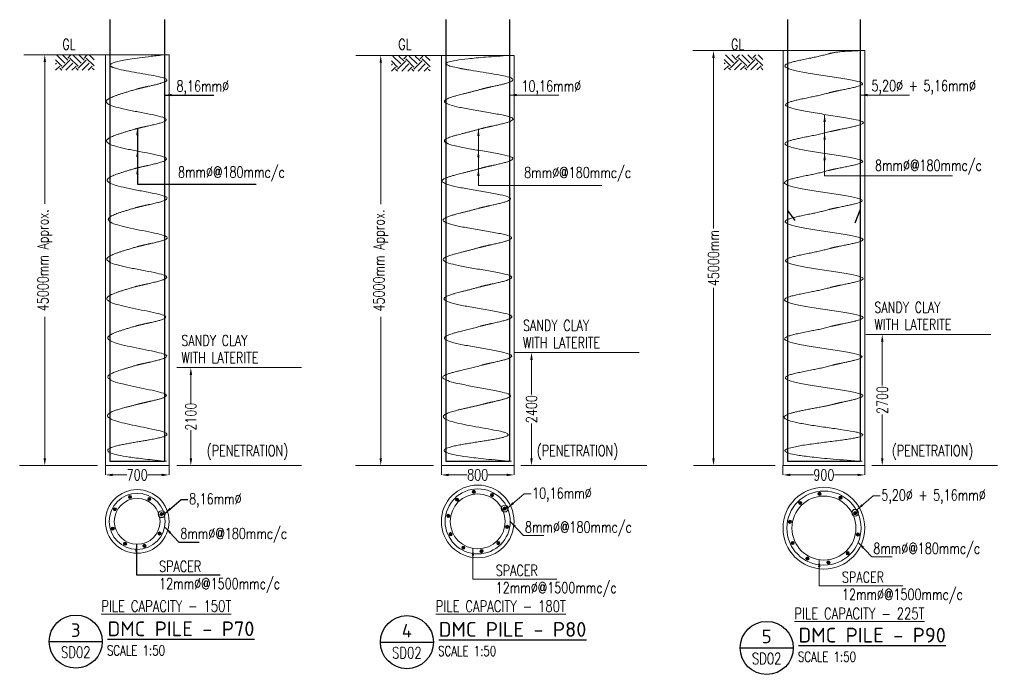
# Model space of a CAD drawing. Header units: millimetres. Extents: x -545754 to 527377, y 134623 to 1871324.
# Drawn here: x 448208 to 458965, y 201363 to 208570 of the extents above; entities that cross this region are included whole.
import ezdxf
from ezdxf.enums import TextEntityAlignment as Align

# ---------------------------------------------------------------- set-up
doc = ezdxf.new("R2010")
doc.units = ezdxf.units.MM
doc.header["$PDMODE"] = 35
doc.layers.get('Defpoints').update_dxf_attribs({"color": 252})
for name, color, linetype, lineweight in [('Geo Dim@30 Sec', 52, 'Continuous', 18), ('Geo Hatch', 86, 'Continuous', 5), ('Geo Rein Bar Main', 21, 'Continuous', 30), ('Geo Rein Bar StirrupS', 232, 'Continuous', 18), ('Geo Section Line', 84, 'Continuous', 13), ('Geo Text 100', 7, 'Continuous', 9), ('Geo-Rein Bar Main', 21, 'Continuous', 30), ('Geo-Rein Leader', 252, 'Continuous', 25), ('Geo-Sec Sml', 7, 'Continuous', 25), ('Geo-Section Line', 84, 'Continuous', 13), ('Geo-TEXT', 7, 'Continuous', 20)]:
    doc.layers.add(name, color=color, linetype=linetype, lineweight=lineweight)
doc.layers.add('GEO-TITTLE HEAD', color=7, linetype='Continuous')
doc.styles.add('Geo T Arial', font='arial.ttf', dxfattribs={"width": 0.75})
doc.styles.add('Geo Txt Narr', font='simplex8.shx')
doc.styles.add('ISCOPEUR', font='isocpeur.ttf')
doc.styles.add('simplex', font='simplex.shx', dxfattribs={"width": 0.75})
doc.styles.get("Standard").update_dxf_attribs({"font": 'arial.ttf'})
doc.dimstyles.new('Geo Dim 100', dxfattribs={"dimtxt": 250, "dimasz": 150, "dimexe": 11, "dimexo": 20, "dimgap": 0.1, "dimtad": 0, "dimdec": 0, "dimdsep": 46, "dimtxsty": 'simplex', "dimcen": 5, "dimdle": 11, "dimclrd": 8, "dimclre": 251, "dimclrt": 256, "dimadec": 0, "dimazin": 0, "dimtfac": 1, "dimtdec": 0, "dimtmove": 0, "dimatfit": 3, "dimfxl": 1, "dimlwd": 15, "dimlwe": 9, "dimarcsym": 0})
doc.dimstyles.new('Geo1-50 Dim 100', dxfattribs={"dimtxt": 120, "dimasz": 80, "dimexe": 0.11, "dimexo": 0.2, "dimgap": 0.1, "dimtad": 0, "dimdec": 0, "dimdsep": 46, "dimtxsty": 'simplex', "dimcen": 5, "dimdle": 11, "dimclrd": 252, "dimclre": 252, "dimclrt": 54, "dimadec": 0, "dimazin": 0, "dimtfac": 1, "dimtdec": 0, "dimtmove": 0, "dimatfit": 3, "dimfxl": 1, "dimlwd": -1, "dimlwe": -1, "dimarcsym": 0})

# ---------------------------------------------------------------- blocks, each defined once
blk = doc.blocks.new('GEO TITLE HEAD NAME')
at = {"layer": 'GEO-TITTLE HEAD'}
blk.add_line((-12.94, 0.02), (-1.27, 0.02), dxfattribs=at)
blk.add_circle((-7.1, 0.02), 5.84, dxfattribs=at)
at = {"layer": 'Geo-Sec Sml', "lineweight": 18, "ltscale": 0.1, "style": 'Geo T Arial'}
blk.add_attdef('WALL_SECTION', text='', height=3, dxfattribs=at).set_placement((-7.1, 3.52), align=Align.MIDDLE)
at = {"layer": 'Geo-Sec Sml', "color": 84, "style": 'Geo Txt Narr'}
blk.add_attdef('DRAWING-REF', text='', height=2.5, dxfattribs=at).set_placement((-7.1, -2.31), align=Align.MIDDLE)
at = {"layer": 'Geo-TEXT', "style": 'Geo T Arial'}
blk.add_attdef('%%ULAYOUT', (-0.1, 1.21), '', height=4, dxfattribs=at)
at = {"layer": 'Geo-TEXT'}
blk.add_attdef('SCALE', (-0.24, -3.03), '', height=2, dxfattribs=at)
blk = doc.blocks.new('*D136')
at = {"layer": 'Defpoints', "color": 0, "transparency": 16777216}
for p in [(449152, 203661), (449852, 203661), (449852, 203559)]:
    blk.add_point(p, dxfattribs=at)
at = {"layer": 'Geo Dim@30 Sec', "color": 252, "transparency": 16777216}
for p, q in [((449152, 203661), (449152, 203559)), ((449852, 203661), (449852, 203559))]:
    blk.add_line(p, q, dxfattribs=at)
at = {"layer": 'Geo Dim@30 Sec', "color": 252, "linetype": 'Continuous', "transparency": 16777216}
for p, q in [((449232, 203559), (449386, 203559)), ((449772, 203559), (449618, 203559))]:
    blk.add_line(p, q, dxfattribs=at)
at = {"layer": 'Geo Dim@30 Sec', "color": 252, "transparency": 16777216}
for points in [[(449232, 203572), (449232, 203545), (449152, 203559)], [(449772, 203572), (449772, 203545), (449852, 203559)]]:
    blk.add_solid(points, dxfattribs=at)
at = {"layer": 'Geo Dim@30 Sec', "color": 54, "transparency": 16777216, "insert": (449502, 203559), "char_height": 120, "attachment_point": 5, "style": 'simplex'}
blk.add_mtext('700', dxfattribs=at)
blk = doc.blocks.new('Rein Bar Crs')
at = {"layer": 'Geo-Rein Bar Main'}
h = blk.add_hatch(color=256, dxfattribs=at)
h.dxf.hatch_style = 1
h.paths.add_polyline_path([(-17, 0, 1), (17, 0, 1)])
at = {"layer": 'Geo-Rein Bar Main', "lineweight": 0}
blk.add_circle((0, 0), 16.8, dxfattribs=at)
blk = doc.blocks.new('*U124')
at = {"layer": 'Geo Rein Bar Main', "lineweight": 5, "xscale": 1.04887936894029, "yscale": 1.04887936894029, "zscale": 1.04887936894029}
blk.add_blockref('Rein Bar Crs', (0, 0), dxfattribs=at)
blk = doc.blocks.new('*U123')
at = {"layer": 'Geo Rein Bar Main', "color": 0, "linetype": 'ByBlock', "lineweight": -2}
for p, rotation in [((147467, -31709), 225), ((147680, -31731), 180), ((147300, -31844), 270.0000000000001), ((147815, -31898), 135), ((147278, -32057), 315), ((147792, -32111), 90.00000000000004), ((147626, -32246), 45.00000000000001)]:
    blk.add_blockref('*U124', p, dxfattribs=dict(at, rotation=rotation))
blk.add_blockref('*U124', (147413, -32223), dxfattribs=at)
blk = doc.blocks.new('*D133')
at = {"layer": 'Defpoints', "color": 0, "transparency": 16777216}
for p in [(448550, 208182), (448485, 203661), (448547, 203661)]:
    blk.add_point(p, dxfattribs=at)
at = {"layer": 'Geo Dim@30 Sec', "color": 252, "transparency": 16777216}
for p, q in [((448550, 208182), (448485, 208182)), ((448547, 203661), (448485, 203661))]:
    blk.add_line(p, q, dxfattribs=at)
at = {"layer": 'Geo Dim@30 Sec', "color": 252, "linetype": 'Continuous', "transparency": 16777216}
for p, q in [((448485, 208102), (448485, 206543)), ((448485, 203741), (448485, 205300))]:
    blk.add_line(p, q, dxfattribs=at)
at = {"layer": 'Geo Dim@30 Sec', "color": 252, "transparency": 16777216}
for points in [[(448472, 208102), (448499, 208102), (448485, 208182)], [(448472, 203741), (448499, 203741), (448485, 203661)]]:
    blk.add_solid(points, dxfattribs=at)
at = {"layer": 'Geo Dim@30 Sec', "color": 54, "transparency": 16777216, "insert": (448485, 205921), "char_height": 120, "attachment_point": 5, "rotation": 90, "style": 'simplex'}
blk.add_mtext('45000mm Approx.', dxfattribs=at)
blk = doc.blocks.new('*D134')
at = {"layer": 'Defpoints', "color": 0, "transparency": 16777216}
for p in [(449977, 204739), (450092, 204739), (449977, 203661)]:
    blk.add_point(p, dxfattribs=at)
at = {"layer": 'Geo Dim@30 Sec', "color": 252, "transparency": 16777216}
for p, q in [((449977, 204739), (450092, 204739)), ((449977, 203661), (450092, 203661))]:
    blk.add_line(p, q, dxfattribs=at)
at = {"layer": 'Geo Dim@30 Sec', "color": 252, "linetype": 'Continuous', "transparency": 16777216}
for p, q in [((450092, 204659), (450092, 204350)), ((450092, 203741), (450092, 204050))]:
    blk.add_line(p, q, dxfattribs=at)
at = {"layer": 'Geo Dim@30 Sec', "color": 252, "transparency": 16777216}
for points in [[(450079, 204659), (450106, 204659), (450092, 204739)], [(450079, 203741), (450106, 203741), (450092, 203661)]]:
    blk.add_solid(points, dxfattribs=at)
at = {"layer": 'Geo Dim@30 Sec', "color": 54, "transparency": 16777216, "insert": (450092, 204200), "char_height": 120, "attachment_point": 5, "rotation": 90, "style": 'simplex'}
blk.add_mtext('2100', dxfattribs=at)
blk = doc.blocks.new('*D137')
at = {"layer": 'Defpoints', "color": 0, "transparency": 16777216}
for p in [(456606, 203661), (457506, 203661), (457506, 203559)]:
    blk.add_point(p, dxfattribs=at)
at = {"layer": 'Geo Dim@30 Sec', "color": 252, "transparency": 16777216}
for p, q in [((456606, 203661), (456606, 203559)), ((457506, 203661), (457506, 203559))]:
    blk.add_line(p, q, dxfattribs=at)
at = {"layer": 'Geo Dim@30 Sec', "color": 252, "linetype": 'Continuous', "transparency": 16777216}
for p, q in [((456686, 203559), (456941, 203559)), ((457426, 203559), (457172, 203559))]:
    blk.add_line(p, q, dxfattribs=at)
at = {"layer": 'Geo Dim@30 Sec', "color": 252, "transparency": 16777216}
for points in [[(456686, 203572), (456686, 203545), (456606, 203559)], [(457426, 203572), (457426, 203545), (457506, 203559)]]:
    blk.add_solid(points, dxfattribs=at)
at = {"layer": 'Geo Dim@30 Sec', "color": 54, "transparency": 16777216, "insert": (457056, 203559), "char_height": 120, "attachment_point": 5, "style": 'simplex'}
blk.add_mtext('900', dxfattribs=at)
blk = doc.blocks.new('*U130')
at = {"layer": 'Geo Rein Bar Main', "lineweight": 5, "xscale": 1.048879368940291, "yscale": 1.048879368940291, "zscale": 1.048879368940291}
blk.add_blockref('Rein Bar Crs', (0, 0), dxfattribs=at)
blk = doc.blocks.new('*U129')
at = {"layer": 'Geo Rein Bar Main', "color": 0, "linetype": 'ByBlock', "lineweight": -2}
for p, rotation in [((147497, -31600), 216), ((147728, -31643), 180), ((147285, -31701), 252), ((147890, -31814), 144), ((147172, -31908), 288), ((147920, -32047), 108), ((147203, -32141), 324), ((147808, -32254), 72), ((147596, -32355), 36)]:
    blk.add_blockref('*U130', p, dxfattribs=dict(at, rotation=rotation))
blk.add_blockref('*U130', (147365, -32312), dxfattribs=at)
blk = doc.blocks.new('*D135')
at = {"layer": 'Defpoints', "color": 0, "transparency": 16777216}
for p in [(455903, 208228), (455842, 203661), (455903, 203661)]:
    blk.add_point(p, dxfattribs=at)
at = {"layer": 'Geo Dim@30 Sec', "color": 252, "transparency": 16777216}
for p, q in [((455903, 208228), (455841, 208228)), ((455903, 203661), (455841, 203661))]:
    blk.add_line(p, q, dxfattribs=at)
at = {"layer": 'Geo Dim@30 Sec', "color": 252, "linetype": 'Continuous', "transparency": 16777216}
for p, q in [((455842, 208148), (455842, 206270)), ((455842, 203741), (455842, 205619))]:
    blk.add_line(p, q, dxfattribs=at)
at = {"layer": 'Geo Dim@30 Sec', "color": 252, "transparency": 16777216}
for points in [[(455828, 208148), (455855, 208148), (455842, 208228)], [(455828, 203741), (455855, 203741), (455842, 203661)]]:
    blk.add_solid(points, dxfattribs=at)
at = {"layer": 'Geo Dim@30 Sec', "color": 54, "transparency": 16777216, "insert": (455842, 205944), "char_height": 120, "attachment_point": 5, "rotation": 90, "style": 'simplex'}
blk.add_mtext('45000mm', dxfattribs=at)
blk = doc.blocks.new('*D138')
at = {"layer": 'Defpoints', "color": 0, "transparency": 16777216}
for p in [(452848, 203661), (453648, 203661), (453648, 203559)]:
    blk.add_point(p, dxfattribs=at)
at = {"layer": 'Geo Dim@30 Sec', "color": 252, "transparency": 16777216}
for p, q in [((452848, 203661), (452848, 203559)), ((453648, 203661), (453648, 203559))]:
    blk.add_line(p, q, dxfattribs=at)
at = {"layer": 'Geo Dim@30 Sec', "color": 252, "linetype": 'Continuous', "transparency": 16777216}
for p, q in [((452928, 203559), (453132, 203559)), ((453568, 203559), (453363, 203559))]:
    blk.add_line(p, q, dxfattribs=at)
at = {"layer": 'Geo Dim@30 Sec', "color": 252, "transparency": 16777216}
for points in [[(452928, 203572), (452928, 203545), (452848, 203559)], [(453568, 203572), (453568, 203545), (453648, 203559)]]:
    blk.add_solid(points, dxfattribs=at)
at = {"layer": 'Geo Dim@30 Sec', "color": 54, "transparency": 16777216, "insert": (453248, 203559), "char_height": 120, "attachment_point": 5, "style": 'simplex'}
blk.add_mtext('800', dxfattribs=at)
blk = doc.blocks.new('*D139')
at = {"layer": 'Defpoints', "color": 0, "transparency": 16777216}
for p in [(453724, 204905), (453840, 204905), (453724, 203661)]:
    blk.add_point(p, dxfattribs=at)
at = {"layer": 'Geo Dim@30 Sec', "color": 252, "transparency": 16777216}
for p, q in [((453724, 204905), (453840, 204905)), ((453724, 203661), (453840, 203661))]:
    blk.add_line(p, q, dxfattribs=at)
at = {"layer": 'Geo Dim@30 Sec', "color": 252, "linetype": 'Continuous', "transparency": 16777216}
for p, q in [((453840, 204825), (453840, 204442)), ((453840, 203741), (453840, 204124))]:
    blk.add_line(p, q, dxfattribs=at)
at = {"layer": 'Geo Dim@30 Sec', "color": 252, "transparency": 16777216}
for points in [[(453826, 204825), (453853, 204825), (453840, 204905)], [(453826, 203741), (453853, 203741), (453840, 203661)]]:
    blk.add_solid(points, dxfattribs=at)
at = {"layer": 'Geo Dim@30 Sec', "color": 54, "transparency": 16777216, "insert": (453840, 204283), "char_height": 120, "attachment_point": 5, "rotation": 90, "style": 'simplex'}
blk.add_mtext('2400', dxfattribs=at)
blk = doc.blocks.new('*U127')
at = {"layer": 'Geo Rein Bar Main', "lineweight": 5, "xscale": 1.048879368940291, "yscale": 1.048879368940291, "zscale": 1.048879368940291}
blk.add_blockref('Rein Bar Crs', (0, 0), dxfattribs=at)
blk = doc.blocks.new('*U128')
at = {"layer": 'Geo Rein Bar Main', "color": 0, "linetype": 'ByBlock', "lineweight": -2}
for p, rotation in [((147504, -31651), 216), ((147320, -31739), 252), ((147704, -31688), 180), ((147844, -31836), 144), ((147223, -31917), 287.9999999999999), ((147870, -32038), 108), ((147249, -32119), 323.9999999999999), ((147773, -32216), 72.00000000000001), ((147589, -32304), 36.00000000000001)]:
    blk.add_blockref('*U127', p, dxfattribs=dict(at, rotation=rotation))
blk.add_blockref('*U127', (147389, -32267), dxfattribs=at)
blk = doc.blocks.new('*D131')
at = {"layer": 'Defpoints', "color": 0, "transparency": 16777216}
for p in [(452242, 208176), (452181, 203661), (452242, 203661)]:
    blk.add_point(p, dxfattribs=at)
at = {"layer": 'Geo Dim@30 Sec', "color": 252, "transparency": 16777216}
for p, q in [((452242, 208176), (452181, 208176)), ((452242, 203661), (452181, 203661))]:
    blk.add_line(p, q, dxfattribs=at)
at = {"layer": 'Geo Dim@30 Sec', "color": 252, "linetype": 'Continuous', "transparency": 16777216}
for p, q in [((452181, 208096), (452181, 206540)), ((452181, 203741), (452181, 205297))]:
    blk.add_line(p, q, dxfattribs=at)
at = {"layer": 'Geo Dim@30 Sec', "color": 252, "transparency": 16777216}
for points in [[(452168, 208096), (452194, 208096), (452181, 208176)], [(452168, 203741), (452194, 203741), (452181, 203661)]]:
    blk.add_solid(points, dxfattribs=at)
at = {"layer": 'Geo Dim@30 Sec', "color": 54, "transparency": 16777216, "insert": (452181, 205918), "char_height": 120, "attachment_point": 5, "rotation": 90, "style": 'simplex'}
blk.add_mtext('45000mm Approx.', dxfattribs=at)
blk = doc.blocks.new('*D132')
at = {"layer": 'Defpoints', "color": 0, "transparency": 16777216}
for p in [(457537, 205105), (457698, 205105), (457583, 203661)]:
    blk.add_point(p, dxfattribs=at)
at = {"layer": 'Geo Dim@30 Sec', "color": 252, "transparency": 16777216}
for p, q in [((457537, 205105), (457698, 205105)), ((457583, 203661), (457698, 203661))]:
    blk.add_line(p, q, dxfattribs=at)
at = {"layer": 'Geo Dim@30 Sec', "color": 252, "linetype": 'Continuous', "transparency": 16777216}
for p, q in [((457698, 205025), (457698, 204542)), ((457698, 203741), (457698, 204224))]:
    blk.add_line(p, q, dxfattribs=at)
at = {"layer": 'Geo Dim@30 Sec', "color": 252, "transparency": 16777216}
for points in [[(457685, 205025), (457712, 205025), (457698, 205105)], [(457685, 203741), (457712, 203741), (457698, 203661)]]:
    blk.add_solid(points, dxfattribs=at)
at = {"layer": 'Geo Dim@30 Sec', "color": 54, "transparency": 16777216, "insert": (457698, 204383), "char_height": 120, "attachment_point": 5, "rotation": 90, "style": 'simplex'}
blk.add_mtext('2700', dxfattribs=at)

msp = doc.modelspace()

# ---------------------------------------------------------------- hatches: boundary and pattern name
at = {"layer": 'Geo Hatch', "linetype": 'ByBlock', "ltscale": 50}
h = msp.add_hatch(dxfattribs=at)
h.set_pattern_fill('EARTH', color=256, scale=20, angle=45)
h.set_pattern_definition([(45, (-93668.71, 211379.35), (1e-14, 179.605122), [127, -127]), (45, (-93702.39, 211413.03), (1e-14, 179.605122), [127, -127]), (45, (-93736.06, 211446.7), (1e-14, 179.605122), [127, -127]), (135, (-93736.06, 211469.16), (-179.605122, 1e-14), [127, -127]), (135, (-93702.39, 211502.83), (-179.605122, 1e-14), [127, -127]), (135, (-93668.71, 211536.51), (-179.605122, 1e-14), [127, -127])])
h.paths.add_polyline_path([(448602.8, 208177.6), (449027.6, 208177.6), (449027.6, 208012.1), (448602.8, 208012.1)])
h = msp.add_hatch(dxfattribs=at)
h.set_pattern_fill('EARTH', color=256, scale=20, angle=45)
h.set_pattern_definition([(45, (-89973.04, 211370.19), (1e-14, 179.605122), [127, -127]), (45, (-90006.72, 211403.87), (1e-14, 179.605122), [127, -127]), (45, (-90040.4, 211437.54), (1e-14, 179.605122), [127, -127]), (135, (-90040.4, 211460), (-179.605122, 1e-14), [127, -127]), (135, (-90006.72, 211493.67), (-179.605122, 1e-14), [127, -127]), (135, (-89973.04, 211527.35), (-179.605122, 1e-14), [127, -127])])
h.paths.add_polyline_path([(452298.5, 208168.5), (452723.3, 208168.5), (452723.3, 208003), (452298.5, 208003)])
h = msp.add_hatch(dxfattribs=at)
h.set_pattern_fill('EARTH', color=256, scale=20, angle=45)
h.set_pattern_definition([(45, (-86312.32, 211382.48), (1e-14, 179.605122), [127, -127]), (45, (-86346, 211416.16), (1e-14, 179.605122), [127, -127]), (45, (-86379.67, 211449.83), (1e-14, 179.605122), [127, -127]), (135, (-86379.67, 211472.28), (-179.605122, 1e-14), [127, -127]), (135, (-86346, 211505.96), (-179.605122, 1e-14), [127, -127]), (135, (-86312.32, 211539.64), (-179.605122, 1e-14), [127, -127])])
h.paths.add_polyline_path([(455959.2, 208180.8), (456384, 208180.8), (456384, 208015.3), (455959.2, 208015.3)])

# ---------------------------------------------------------------- linework, layer by layer
at = {"layer": 'Geo Rein Bar Main'}
for p, q in [((449202, 208569.8, 0), (449202, 203710.8, 0)), ((449802, 208569.8, 0), (449802, 203710.8, 0)), ((452897.7, 208569.8, 0), (452897.7, 203710.8, 0)), ((453597.7, 208569.8, 0), (453597.7, 203710.8, 0)), ((456656.5, 208569.8, 0), (456656.5, 203710.8, 0)), ((457456.5, 208569.8, 0), (457456.5, 203710.8, 0)), ((456656.5, 206467.8, 0), (456735.7, 206360.1, 0)), ((457456.5, 206480.8, 0), (457397.7, 206329.9, 0)), ((449202, 203710.8, 0), (449802, 203710.8, 0)), ((452897.7, 203710.8, 0), (453597.7, 203710.8, 0)), ((456656.5, 203710.8, 0), (457456.5, 203710.8, 0))]:
    msp.add_line(p, q, dxfattribs=at)
at = {"layer": 'Geo Rein Bar Main', "color": 5, "lineweight": 20}
for centre, radius in [((453247.7, 203047.3, 0), 302.2), ((457056.5, 202973.4, 0), 352), ((449502, 203047.3, 0), 252)]:
    msp.add_circle(centre, radius, dxfattribs=at)
at = {"layer": 'Geo Rein Bar StirrupS'}
for centre, radius in [((449502, 203047.3, 0), 308), ((453247.7, 203047.3, 0), 358), ((457056.5, 202973.4, 0), 408)]:
    msp.add_circle(centre, radius, dxfattribs=at)
for points, knots in [([(449492.8, 207803.8, 0), (449608.4, 207834.2, 0), (449761, 207861.2, 0), (450112.9, 207940, 0), (448877.7, 208047.7, 0), (449074.3, 208101.5, 0), (449802, 208182.1, 0)], [0.5588752, 0.5588752, 0.5588752, 0.5588752, 0.5588752, 1, 1, 1.6842066, 1.6842066, 1.6842066, 1.6842066, 1.6842066]), ([(453286.8, 207803.3, 0), (453402.4, 207833.6, 0), (453555, 207860.7, 0), (453937.5, 207942.3, 0), (452710.7, 208057.8, 0), (452544.5, 208104.4, 0), (453597.7, 208175.8, 0)], [0.5588752, 0.5588752, 0.5588752, 0.5588752, 0.5588752, 1, 1, 1.6728824, 1.6728824, 1.6728824, 1.6728824, 1.6728824]), ([(457115.5, 207764.6, 0), (457236.9, 207794.2, 0), (457389.5, 207821.2, 0), (457889.8, 207899.1, 0), (455978, 208056.4, 0), (456777.4, 208091.1, 0), (457106.6, 208193.1, 0)], [0.5588752, 0.5588752, 0.5588752, 0.5588752, 0.5588752, 1, 1, 1.8154692, 1.8154692, 1.8154692, 1.8154692, 1.8154692]), ([(449470.9, 207363.1, 0), (449586.5, 207393.5, 0), (449739.2, 207420.5, 0), (450128.5, 207507.7, 0), (448820.4, 207630.3, 0), (449114, 207688, 0), (449492.8, 207803.8, 0)], [0.5588752, 0.5588752, 0.5588752, 0.5588752, 0.5588752, 1, 1, 1.8041125, 1.8041125, 1.8041125, 1.8041125, 1.8041125]), ([(453287.2, 207369.3, 0), (453402.8, 207399.7, 0), (453555.4, 207426.7, 0), (453982.1, 207517.7, 0), (452406.5, 207651, 0), (452915.2, 207694.4, 0), (453286.8, 207803.3, 0)], [0.5588752, 0.5588752, 0.5588752, 0.5588752, 0.5588752, 1, 1, 1.8014443, 1.8014443, 1.8014443, 1.8014443, 1.8014443]), ([(457124.5, 207336.2, 0), (457245.8, 207365.8, 0), (457398.5, 207392.8, 0), (457898.7, 207470.7, 0), (455987, 207628, 0), (456786.4, 207662.6, 0), (457115.5, 207764.6, 0)], [0.5588752, 0.5588752, 0.5588752, 0.5588752, 0.5588752, 1, 1, 1.8154692, 1.8154692, 1.8154692, 1.8154692, 1.8154692]), ([(449474, 206930, 0), (449589.6, 206960.4, 0), (449742.2, 206987.4, 0), (450127.4, 207073.7, 0), (448851.1, 207194.6, 0), (449103.4, 207252, 0), (449470.9, 207363.1, 0)], [0.5588752, 0.5588752, 0.5588752, 0.5588752, 0.5588752, 1, 1, 1.7908316, 1.7908316, 1.7908316, 1.7908316, 1.7908316]), ([(453285.4, 206934.8, 0), (453401.1, 206965.2, 0), (453553.7, 206992.2, 0), (453980.7, 207083.3, 0), (452401.9, 207216.6, 0), (452915.6, 207260, 0), (453287.2, 207369.3, 0)], [0.5588752, 0.5588752, 0.5588752, 0.5588752, 0.5588752, 1, 1, 1.802575, 1.802575, 1.802575, 1.802575, 1.802575]), ([(457101.9, 206907.7, 0), (457223.3, 206937.3, 0), (457375.9, 206964.3, 0), (457912.7, 207042.2, 0), (455982.1, 207199.5, 0), (456763.8, 207234.2, 0), (457124.5, 207336.2, 0)], [0.5588752, 0.5588752, 0.5588752, 0.5588752, 0.5588752, 1, 1, 1.8154692, 1.8154692, 1.8154692, 1.8154692, 1.8154692]), ([(449481.1, 206498.2, 0), (449596.7, 206528.5, 0), (449749.3, 206555.6, 0), (450133.8, 206641.6, 0), (448862.8, 206762.3, 0), (449108.4, 206819.6, 0), (449474, 206930, 0)], [0.5588752, 0.5588752, 0.5588752, 0.5588752, 0.5588752, 1, 1, 1.7886505, 1.7886505, 1.7886505, 1.7886505, 1.7886505]), ([(453260.1, 206493.1, 0), (453375.7, 206523.5, 0), (453528.4, 206550.5, 0), (453959.8, 206642.5, 0), (452343.6, 206777.7, 0), (452916.3, 206820.3, 0), (453285.5, 206934.8, 0)], [0.5588752, 0.5588752, 0.5588752, 0.5588752, 0.5588752, 1, 1, 1.8154692, 1.8154692, 1.8154692, 1.8154692, 1.8154692]), ([(457110.8, 206479.3, 0), (457232.2, 206508.8, 0), (457384.9, 206535.9, 0), (457885.1, 206613.7, 0), (455973.3, 206771, 0), (456772.8, 206805.7, 0), (457101.9, 206907.7, 0)], [0.5588752, 0.5588752, 0.5588752, 0.5588752, 0.5588752, 1, 1, 1.8154692, 1.8154692, 1.8154692, 1.8154692, 1.8154692]), ([(449497.6, 206069.1, 0), (449613.2, 206099.5, 0), (449765.9, 206126.5, 0), (450108.5, 206202.4, 0), (448888.5, 206332, 0), (449120.3, 206389.5, 0), (449481.1, 206498.2, 0)], [0.5588752, 0.5588752, 0.5588752, 0.5588752, 0.5588752, 1, 1, 1.7835275, 1.7835275, 1.7835275, 1.7835275, 1.7835275]), ([(453271.5, 206062.3, 0), (453387.1, 206092.7, 0), (453539.7, 206119.7, 0), (453964.4, 206210.3, 0), (452405.7, 206342.7, 0), (452888.5, 206386.4, 0), (453260.1, 206493.1, 0)], [0.5588752, 0.5588752, 0.5588752, 0.5588752, 0.5588752, 1, 1, 1.7955509, 1.7955509, 1.7955509, 1.7955509, 1.7955509]), ([(457119.8, 206050.8, 0), (457241.2, 206080.4, 0), (457393.8, 206107.4, 0), (457894.1, 206185.3, 0), (455982.3, 206342.6, 0), (456781.7, 206377.3, 0), (457110.8, 206479.3, 0)], [0.5588752, 0.5588752, 0.5588752, 0.5588752, 0.5588752, 1, 1, 1.8154692, 1.8154692, 1.8154692, 1.8154692, 1.8154692]), ([(449476.8, 205628.8, 0), (449592.4, 205659.2, 0), (449745.1, 205686.2, 0), (450134.4, 205773.4, 0), (448826.3, 205896, 0), (449119.9, 205953.6, 0), (449498.6, 206069.5, 0)], [0.5588752, 0.5588752, 0.5588752, 0.5588752, 0.5588752, 1, 1, 1.8041125, 1.8041125, 1.8041125, 1.8041125, 1.8041125]), ([(453272.6, 205628.6, 0), (453388.2, 205659, 0), (453540.8, 205686, 0), (453967.4, 205777, 0), (452392.9, 205910.1, 0), (452899.9, 205953.5, 0), (453271.5, 206062.3, 0)], [0.5588752, 0.5588752, 0.5588752, 0.5588752, 0.5588752, 1, 1, 1.8010649, 1.8010649, 1.8010649, 1.8010649, 1.8010649]), ([(457128.8, 205622.3, 0), (457250.1, 205651.9, 0), (457402.8, 205678.9, 0), (457886.9, 205756.8, 0), (455982.7, 205914.1, 0), (456790.7, 205948.8, 0), (457119.8, 206050.8, 0)], [0.5588752, 0.5588752, 0.5588752, 0.5588752, 0.5588752, 1, 1, 1.8154692, 1.8154692, 1.8154692, 1.8154692, 1.8154692]), ([(449481.4, 205196.2, 0), (449597, 205226.6, 0), (449749.7, 205253.6, 0), (450094.1, 205329.9, 0), (448859.4, 205460.4, 0), (449110, 205518, 0), (449476.8, 205628.8, 0)], [0.5588752, 0.5588752, 0.5588752, 0.5588752, 0.5588752, 1, 1, 1.7899811, 1.7899811, 1.7899811, 1.7899811, 1.7899811]), ([(453273.1, 205194.7, 0), (453388.7, 205225.1, 0), (453541.4, 205252.1, 0), (453968, 205343.1, 0), (452412.3, 205478.5, 0), (452902, 205519.8, 0), (453272.6, 205628.6, 0)], [0.5588752, 0.5588752, 0.5588752, 0.5588752, 0.5588752, 1, 1, 1.8013431, 1.8013431, 1.8013431, 1.8013431, 1.8013431]), ([(457137.7, 205193.9, 0), (457259.1, 205223.4, 0), (457411.7, 205250.5, 0), (457874, 205328.4, 0), (455952.1, 205485.7, 0), (456799.6, 205520.3, 0), (457128.8, 205622.3, 0)], [0.5588752, 0.5588752, 0.5588752, 0.5588752, 0.5588752, 1, 1, 1.8154692, 1.8154692, 1.8154692, 1.8154692, 1.8154692]), ([(449492.2, 204765.4, 0), (449607.8, 204795.8, 0), (449760.4, 204822.8, 0), (450104.1, 204899, 0), (448875.7, 205029.1, 0), (449118.2, 205086.6, 0), (449482.5, 205196.5, 0)], [0.5588752, 0.5588752, 0.5588752, 0.5588752, 0.5588752, 1, 1, 1.7872171, 1.7872171, 1.7872171, 1.7872171, 1.7872171]), ([(453287.9, 204765.4, 0), (453403.5, 204795.8, 0), (453556.1, 204822.8, 0), (453941.6, 204909.5, 0), (452391.4, 205052.3, 0), (452944, 205092.7, 0), (453273.1, 205194.7, 0)], [0.5588752, 0.5588752, 0.5588752, 0.5588752, 0.5588752, 1, 1, 1.8154692, 1.8154692, 1.8154692, 1.8154692, 1.8154692]), ([(457146.7, 204765.4, 0), (457268, 204795, 0), (457420.7, 204822, 0), (457821.4, 204899.9, 0), (455961.1, 205057.2, 0), (456808.6, 205091.9, 0), (457137.7, 205193.9, 0)], [0.5588752, 0.5588752, 0.5588752, 0.5588752, 0.5588752, 1, 1, 1.8154692, 1.8154692, 1.8154692, 1.8154692, 1.8154692]), ([(449506.9, 204336.1, 0), (449622.5, 204366.5, 0), (449775.2, 204393.6, 0), (450073.7, 204471.4, 0), (448833.1, 204605.8, 0), (449163.1, 204663.4, 0), (449492.2, 204765.4, 0)], [0.5588752, 0.5588752, 0.5588752, 0.5588752, 0.5588752, 1, 1, 1.8154692, 1.8154692, 1.8154692, 1.8154692, 1.8154692]), ([(453302.6, 204336.1, 0), (453418.2, 204366.5, 0), (453570.8, 204393.6, 0), (453881, 204471.4, 0), (452350.7, 204628.7, 0), (452958.7, 204663.4, 0), (453287.9, 204765.4, 0)], [0.5588752, 0.5588752, 0.5588752, 0.5588752, 0.5588752, 1, 1, 1.8154692, 1.8154692, 1.8154692, 1.8154692, 1.8154692]), ([(457161.4, 204336.1, 0), (457277, 204366.5, 0), (457429.6, 204393.6, 0), (457830.3, 204471.4, 0), (455970, 204628.7, 0), (456817.5, 204663.4, 0), (457146.7, 204765.4, 0)], [0.5588752, 0.5588752, 0.5588752, 0.5588752, 0.5588752, 1, 1, 1.8154692, 1.8154692, 1.8154692, 1.8154692, 1.8154692]), ([(449823.9, 203708.4, 0), (448501.3, 203830.5, 0), (449386.2, 203917.4, 0), (450557, 203989.5, 0), (448777.7, 204187.9, 0), (449224.4, 204258.7, 0), (449509.9, 204337, 0)], [0, 0, 0, 0, 0, 1, 1, 1.8100594, 1.8100594, 1.8100594, 1.8100594, 1.8100594]), ([(453619.6, 203708.4, 0), (452069.6, 203830.5, 0), (453181.9, 203917.4, 0), (454352.7, 203989.5, 0), (452359.8, 204187.9, 0), (453020.1, 204258.7, 0), (453305.6, 204337, 0)], [0, 0, 0, 0, 0, 1, 1, 1.8100594, 1.8100594, 1.8100594, 1.8100594, 1.8100594]), ([(457478.4, 203708.4, 0), (455654.6, 203830.5, 0), (457040.7, 203917.4, 0), (458402.7, 203989.5, 0), (455952.6, 204187.9, 0), (456878.9, 204258.7, 0), (457164.4, 204337, 0)], [0, 0, 0, 0, 0, 1, 1, 1.8100594, 1.8100594, 1.8100594, 1.8100594, 1.8100594])]:
    msp.add_open_spline(points, degree=4, knots=knots, dxfattribs=at)
for points in [[(457106.6, 208193.1, 0), (457143.3, 208202.1, 0), (457182.9, 208210.8, 0), (457225.5, 208219.3, 0), (457456.5, 208227.9, 0)], [(453310.7, 207376.4, 0), (453310.7, 207376.4, 0), (453310.7, 207376.4, 0), (453310.8, 207376.4, 0), (453310.8, 207376.5, 0)], [(449474.9, 206930.3, 0), (449474.9, 206930.3, 0), (449474.9, 206930.3, 0), (449474.9, 206930.3, 0), (449474.9, 206930.3, 0)]]:
    msp.add_open_spline(points, degree=4, dxfattribs=at)
at = {"layer": 'Geo Section Line'}
for p, q in [((452847.7, 208175.8, 0), (452847.7, 203660.8, 0)), ((453647.7, 208175.8, 0), (453647.7, 203660.8, 0)), ((456606.5, 208227.9, 0), (456606.5, 203660.8, 0)), ((457506.5, 208227.9, 0), (457506.5, 203660.8, 0)), ((457519.4, 205105.1, 0), (458891.3, 205105.1, 0)), ((453653.9, 204905.3, 0), (455025.8, 204905.3, 0)), ((452760.7, 203660.8, 0), (451903.4, 203660.8, 0)), ((452847.7, 203660.8, 0), (453647.7, 203660.8, 0)), ((453734.7, 203660.8, 0), (455106.7, 203660.8, 0)), ((456519.5, 203660.8, 0), (455623.3, 203660.8, 0)), ((456606.5, 203660.8, 0), (457506.5, 203660.8, 0)), ((457593.5, 203660.8, 0), (458965.5, 203660.8, 0))]:
    msp.add_line(p, q, dxfattribs=at)
for centre, radius in [((453247.7, 203047.3, 0), 400), ((449502, 203047.3, 0), 350), ((457056.5, 202973.4, 0), 450), ((453544.8, 203188.8, 0), 37.7), ((449770.5, 203126.6, 0), 37.7), ((457400.2, 203141.9, 0), 37.7)]:
    msp.add_circle(centre, radius, dxfattribs=at)
at = {"layer": 'Geo-Section Line'}
for p, q in [((449852, 208182.1, 0), (448253.3, 208182.1, 0)), ((449152, 208182.1, 0), (449152, 203660.8, 0)), ((449852, 208182.1, 0), (449852, 203660.8, 0)), ((453647.7, 208175.8, 0), (451908.9, 208175.8, 0)), ((457506.5, 208227.9, 0), (455613.3, 208227.9, 0)), ((449939, 204739.3, 0), (451311, 204739.3, 0)), ((449065, 203660.8, 0), (448207.7, 203660.8, 0)), ((449152, 203660.8, 0), (449852, 203660.8, 0)), ((449939, 203660.8, 0), (451311, 203660.8, 0))]:
    msp.add_line(p, q, dxfattribs=at)

# ---------------------------------------------------------------- block references
at = {"layer": 'Geo Rein Bar Main'}
for name, p in [('*U123', (301955.6, 235024.7, 0)), ('*U128', (305701.3, 235024.7, 0)), ('*U129', (309510.1, 234950.9, 0))]:
    msp.add_blockref(name, p, dxfattribs=at)
at = {"layer": 'GEO-TITTLE HEAD'}
ref = msp.add_blockref('GEO TITLE HEAD NAME', (449180.6, 201723.3, 0), dxfattribs=dict(at, xscale=50, yscale=50, zscale=50))
ref.add_attrib('%%ULAYOUT', '%%uDMC PILE - P70', (449175.8, 201783.9, 0), dxfattribs={"color": 7, "ltscale": 0.5, "height": 162.5, "style": 'ISCOPEUR'})
ref.add_attrib('SCALE', 'SCALE 1:50', (449168.6, 201572, 0), dxfattribs={"color": 7, "ltscale": 0.5, "height": 110, "style": 'simplex', "width": 0.75})
ref.add_attrib('DRAWING-REF', 'SD02', dxfattribs={"color": 7, "ltscale": 0.5, "height": 125, "style": 'simplex', "width": 0.75}).set_placement((448825.5, 201607.8, 0), align=Align.MIDDLE)
ref.add_attrib('WALL_SECTION', '3', dxfattribs={"color": 7, "lineweight": 18, "ltscale": 0.1, "height": 150, "style": 'ISCOPEUR'}).set_placement((448825.5, 201851.2, 0), align=Align.MIDDLE)
ref = msp.add_blockref('GEO TITLE HEAD NAME', (452823.7, 201717.1, 0), dxfattribs=dict(at, xscale=50, yscale=50, zscale=50))
ref.add_attrib('%%ULAYOUT', '%%uDMC PILE - P80', (452818.9, 201777.7, 0), dxfattribs={"color": 7, "ltscale": 0.5, "height": 162.5, "style": 'ISCOPEUR'})
ref.add_attrib('SCALE', 'SCALE 1:50', (452811.8, 201565.8, 0), dxfattribs={"color": 7, "ltscale": 0.5, "height": 110, "style": 'simplex', "width": 0.75})
ref.add_attrib('DRAWING-REF', 'SD02', dxfattribs={"color": 7, "ltscale": 0.5, "height": 125, "style": 'simplex', "width": 0.75}).set_placement((452468.7, 201601.6, 0), align=Align.MIDDLE)
ref.add_attrib('WALL_SECTION', '4', dxfattribs={"color": 7, "lineweight": 18, "ltscale": 0.1, "height": 150, "style": 'ISCOPEUR'}).set_placement((452468.7, 201845, 0), align=Align.MIDDLE)
ref = msp.add_blockref('GEO TITLE HEAD NAME', (456781.8, 201653.7, 0), dxfattribs=dict(at, xscale=50, yscale=50, zscale=50))
ref.add_attrib('%%ULAYOUT', '%%uDMC PILE - P90', (456777, 201714.2, 0), dxfattribs={"color": 7, "ltscale": 0.5, "height": 162.5, "style": 'ISCOPEUR'})
ref.add_attrib('SCALE', 'SCALE 1:50', (456769.9, 201502.4, 0), dxfattribs={"color": 7, "ltscale": 0.5, "height": 110, "style": 'simplex', "width": 0.75})
ref.add_attrib('DRAWING-REF', 'SD02', dxfattribs={"color": 7, "ltscale": 0.5, "height": 125, "style": 'simplex', "width": 0.75}).set_placement((456426.7, 201538.1, 0), align=Align.MIDDLE)
ref.add_attrib('WALL_SECTION', '5', dxfattribs={"color": 7, "lineweight": 18, "ltscale": 0.1, "height": 150, "style": 'ISCOPEUR'}).set_placement((456426.7, 201781.6, 0), align=Align.MIDDLE)

# ---------------------------------------------------------------- texts
at = {"layer": 'Geo Text 100', "style": 'simplex', "width": 0.75}
for s, p in [('GL ', (448678, 208237.1)), ('GL ', (452373.7, 208237.1)), ('GL ', (456034.4, 208237.1)), ('8,16mmØ', (449934.4, 207777.7)), ('10,16mmØ', (453730, 207777.7)), ('5,20Ø + 5,16mm%%C', (457580.4, 207781.9, 0)), ('SANDY CLAY', (457611, 205343.5)), ('SANDY CLAY', (453745.6, 205143.6)), ('WITH LATERITE', (457611, 205153.8)), ('SANDY CLAY', (449987.3, 204977.6)), ('WITH LATERITE', (453745.6, 204953.9)), ('WITH LATERITE', (449987.3, 204787.9)), ('(PENETRATION)', (450267.7, 203765.9)), ('(PENETRATION)', (453898.7, 203765.9)), ('(PENETRATION)', (457804.5, 203765.9)), ('8,16mm%%C', (450072.6, 203235.6)), ('10,16mm%%C', (453846.9, 203297.8)), ('5,20Ø + 5,16mm%%C', (457687.7, 203276.7)), ('8mmØ@180mmc/c', (453767.5, 202924.6, 0)), ('8mmØ@180mmc/c', (449976, 202854, 0)), ('8mmØ@180mmc/c', (457599.4, 202690.2, 0)), ('SPACER', (449742.9, 202492.4, 0)), ('SPACER', (453445.9, 202447.8, 0)), ('SPACER', (457254.8, 202373.9, 0)), ('12mmØ@1500mmc/c', (449742.9, 202302, 0)), ('12mmØ@1500mmc/c', (453445.9, 202257.4, 0)), ('12mmØ@1500mmc/c', (457254.8, 202183.5, 0))]:
    msp.add_text(s, height=120, dxfattribs=at).set_placement(p)
at = {"layer": 'Geo Text 100', "char_height": 120, "attachment_point": 1, "style": 'simplex'}
for insert in [(457617.9, 207025.6), (449950.2, 206951), (453759.1, 206946.5)]:
    msp.add_mtext('8mm%%C@180mmc/c', dxfattribs=dict(at, insert=insert))
at = {"layer": 'Geo-TEXT', "lineweight": 15, "style": 'simplex', "width": 0.75}
for s, p in [('%%UPILE CAPACITY - 150T', (449106.6, 202052.4, 0)), ('%%UPILE CAPACITY - 180T', (452786.2, 202050.9, 0)), ('%%UPILE CAPACITY - 225T', (456731.9, 201970.4, 0))]:
    msp.add_text(s, height=125, dxfattribs=at).set_placement(p)

# ---------------------------------------------------------------- dimensions: what is measured, and where the dimension line sits
at = {"layer": 'Geo Dim@30 Sec'}
for base, p1, p2, angle, text, picture, middle in [((448485.2, 203660.8, 0), (448549.8, 208182.1, 0), (448546.8, 203660.8, 0), 270, '45000mm Approx.', '*D133', (448485.2, 205921.5, 0)), ((452180.9, 203660.8, 0), (452242.5, 208175.8, 0), (452242.5, 203660.8, 0), 270, '45000mm Approx.', '*D131', (452180.9, 205918.3, 0)), ((455841.6, 203660.8, 0), (455903.2, 208227.9, 0), (455903.2, 203660.8, 0), 270, '45000mm', '*D135', (455841.6, 205944.3, 0)), ((450092.2, 204739.3, 0), (449976.5, 203660.8, 0), (449976.5, 204739.3, 0), 90, '2100', '*D134', (450092.2, 204200, 0))]:
    dim = msp.add_linear_dim(base=base, p1=p1, p2=p2, angle=angle, text=text, dimstyle='Geo1-50 Dim 100', dxfattribs=at)
    dim.commit()
    dim.dimension.update_dxf_attribs({"geometry": picture, "text_midpoint": middle})
for base, p1, p2, text, picture, middle in [((457698.3, 205105.1, 0), (457582.6, 203660.8, 0), (457537.2, 205105.1, 0), '2700', '*D132', (457698.3, 204383, 0)), ((453839.5, 204905.3, 0), (453723.8, 203660.8, 0), (453723.8, 204905.3, 0), '2400', '*D139', (453839.5, 204283, 0))]:
    dim = msp.add_linear_dim(base=base, p1=p1, p2=p2, angle=90, text=text, dimstyle='Geo1-50 Dim 100', dxfattribs=at)
    dim.commit()
    dim.dimension.update_dxf_attribs({"geometry": picture, "text_midpoint": middle, "dimtype": 160})
for base, p1, p2, picture, middle in [((449852, 203558.8, 0), (449152, 203660.8, 0), (449852, 203660.8, 0), '*D136', (449502, 203558.8, 0)), ((453647.7, 203558.8, 0), (452847.7, 203660.8, 0), (453647.7, 203660.8, 0), '*D138', (453247.7, 203558.8, 0)), ((457506.5, 203558.8, 0), (456606.5, 203660.8, 0), (457506.5, 203660.8, 0), '*D137', (457056.5, 203558.8, 0))]:
    dim = msp.add_linear_dim(base=base, p1=p1, p2=p2, dimstyle='Geo1-50 Dim 100', dxfattribs=at)
    dim.commit()
    dim.dimension.update_dxf_attribs({"geometry": picture, "text_midpoint": middle})

# ---------------------------------------------------------------- leaders
for points in [[(453597.7, 207738.8, 0), (454140.5, 207738.8, 0)], [(457456.5, 207738.8, 0), (457999.3, 207738.8, 0)]]:
    msp.add_leader(points, dimstyle='Geo1-50 Dim 100', dxfattribs=at)
at = {"layer": 'Geo Dim@30 Sec', "linetype": 'Continuous', "lineweight": 18}
for points in [[(457064.2, 207524.2, 0), (457064.2, 206849.5, 0), (458471, 206849.5, 0)], [(453255.4, 207367.9, 0), (453255.4, 206742.4, 0), (454612.2, 206742.4, 0)], [(457064.2, 207326.9, 0), (457064.2, 207140.3, 0)], [(453255.4, 207132.1, 0), (453255.4, 206945.5, 0)], [(457064.2, 207101.4, 0), (457064.2, 206914.8, 0)], [(453255.4, 206929, 0), (453255.4, 206742.4, 0)], [(453579.2, 203197.3, 0), (453758.2, 203350.4, 0), (453834.8, 203350.4, 0)], [(457420, 203176.3, 0), (457599, 203329.4, 0), (457675.7, 203329.4, 0)], [(453602.4, 203050.8, 0), (453751.1, 202890.5, 0), (453974.8, 202890.5, 0)], [(457434.3, 202816.5, 0), (457583, 202656.1, 0), (457806.7, 202656.1, 0)], [(453195.4, 202748.5, 0), (453195.4, 202413.1, 0), (454116.6, 202413.1, 0)], [(457004.3, 202625.5, 0), (457004.3, 202339.2, 0), (457925.4, 202339.2, 0)]]:
    msp.add_leader(points, dimstyle='Geo Dim 100', override={"dimtxt": 90, "dimasz": 80, "dimclrt": 52, "dimtmove": 2}, dxfattribs=at)
at = {"layer": 'Geo-Rein Leader', "linetype": 'Continuous'}
for points in [[(449802, 207738.8, 0), (450344.8, 207738.8, 0)], [(449503.9, 207376.3, 0), (449503.9, 206758.8, 0), (450810.8, 206758.8, 0)], [(449503.9, 207136, 0), (449503.9, 206949.4, 0)], [(449503.9, 206945.4, 0), (449503.9, 206758.8, 0)], [(449804.9, 203135.2, 0), (449983.9, 203288.2, 0), (450060.6, 203288.2, 0)], [(449811, 202980.2, 0), (449959.6, 202819.9, 0), (450183.3, 202819.9, 0)], [(449492.4, 202793.1, 0), (449492.4, 202457.7, 0), (450413.5, 202457.7, 0)]]:
    msp.add_leader(points, dimstyle='Geo1-50 Dim 100', override={"dimtxt": 90, "dimasz": 80, "dimclrt": 52, "dimtmove": 2}, dxfattribs=at)

doc.saveas('drawing.dxf')
